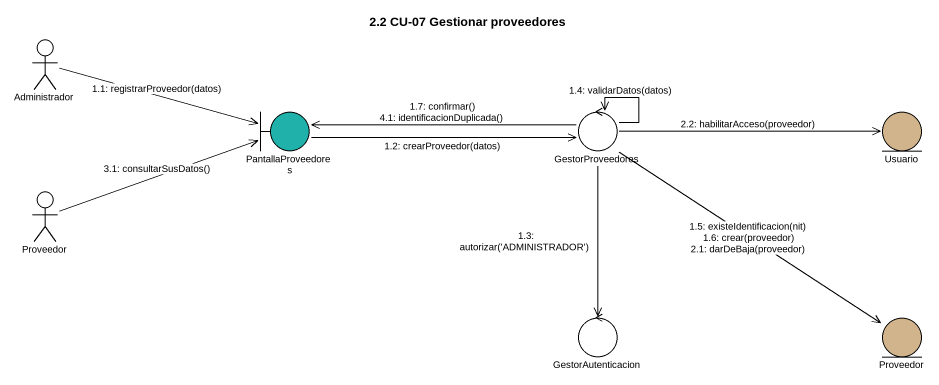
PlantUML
@startuml
title 2.2 CU-07 Gestionar proveedores
actor Administrador
boundary PantallaProveedores #20B2AA
control GestorProveedores
entity Usuario #D2B48C
actor Proveedor
control GestorAutenticacion
entity "Proveedor" as Proveedor_2 #D2B48C
Administrador -right-> PantallaProveedores : 1.1: registrarProveedor(datos)
PantallaProveedores -right-> GestorProveedores : 1.2: crearProveedor(datos)
GestorProveedores --> GestorAutenticacion : 1.3: autorizar('ADMINISTRADOR')
GestorProveedores --> GestorProveedores : 1.4: validarDatos(datos)
GestorProveedores --> Proveedor_2 : 1.5: existeIdentificacion(nit)\n1.6: crear(proveedor)\n2.1: darDeBaja(proveedor)
GestorProveedores -left-> PantallaProveedores : 1.7: confirmar()\n4.1: identificacionDuplicada()
GestorProveedores -right-> Usuario : 2.2: habilitarAcceso(proveedor)
Proveedor -right-> PantallaProveedores : 3.1: consultarSusDatos()
@enduml
